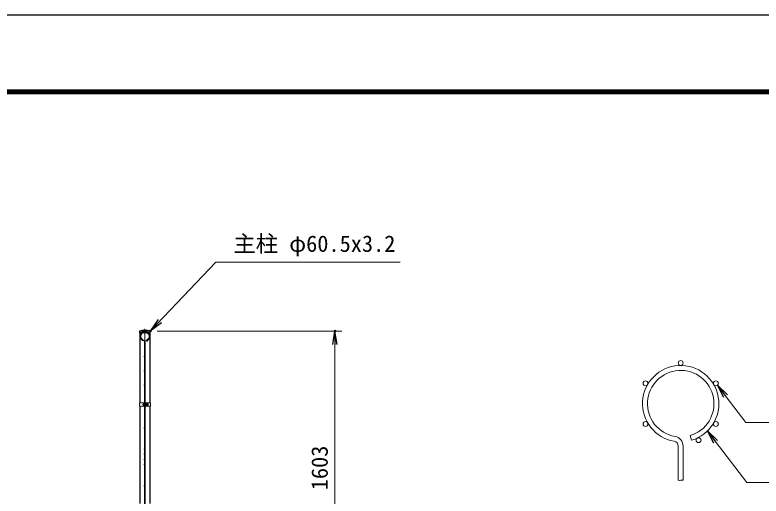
# Model space of a CAD drawing. Units: millimetres, scale not verified. Extents: x -8400 to 8400, y -5940 to 5940.
# Drawn here: x -2652 to 1726, y 3118 to 5940 of the extents above; entities that cross this region are included whole.
import ezdxf
from ezdxf.enums import TextEntityAlignment as Align

# ---------------------------------------------------------------- set-up
doc = ezdxf.new("R2010")
doc.units = ezdxf.units.MM
doc.header["$LTSCALE"] = 20
doc.header["$PDMODE"] = 32
doc.header["$PDSIZE"] = 10
doc.linetypes.add('USER1', pattern=[50.8, 31.75, -6.35, 6.35, -6.35])
for name, color, linetype, lineweight in [('0-3_D-STR1', 1, 'Continuous', 25), ('0-4_D-STR-DIM', 7, 'Continuous', 13), ('0-A_D-STR3', 3, 'Continuous', 13), ('0-B_D-STR2', 7, 'Continuous', 13), ('0-C_D-BMK', 2, 'USER1', 13), ('0-D_D-STR-TXT', 7, 'Continuous', 13), ('0-E_D-TTL', 7, 'Continuous', 25)]:
    doc.layers.add(name, color=color, linetype=linetype, lineweight=lineweight)
doc.layers.add('0-5_0', color=7, linetype='Continuous')
doc.layers.add('0-6_Defpoints', color=7, linetype='Continuous')
doc.styles.add('ＭＳ ゴシック', font='')
doc.styles.get('ＭＳ ゴシック').set_extended_font_data('MS Gothic')

# ---------------------------------------------------------------- blocks, each defined once
blk = doc.blocks.new('_Open')
at = {"layer": '0-5_0'}
blk.add_line((-20, 3.333), (0, 0), dxfattribs=at)
blk.add_lwpolyline([(-20, -3.333), (0, 0), (-20, 0)], dxfattribs=at)

msp = doc.modelspace()

# ---------------------------------------------------------------- linework, layer by layer
at = {"layer": '0-3_D-STR1'}
for p, q in [((-1857.42, 4086), (-1920.32, 4086)), ((-1920.32, 4086), (-1920.32, 4075)), ((-1857.42, 4086), (-1920.32, 4086)), ((-1920.32, 4086), (-1920.32, 4075)), ((-1857.42, 4075), (-1920.32, 4075)), ((-1919.12, 4075), (-1919.12, 3665.25)), ((-1862.27, 4075), (-1915.47, 4075)), ((-1858.62, 3665.25), (-1858.62, 4075)), ((-1857.42, 4075), (-1857.42, 4086)), ((-1919.12, 3645.25), (-1919.12, 3540.25)), ((-1919.12, 3645.25), (-1919.12, 3075.25)), ((-1858.62, 3540.25), (-1858.62, 3645.25)), ((-1858.62, 3075.25), (-1858.62, 3645.25))]:
    msp.add_line(p, q, dxfattribs=at)
msp.add_arc((-1888.87, 3924.77), 164.27, 78.96219, 101.03781, dxfattribs=at)
msp.add_arc((-1888.87, 3924.77), 164.27, 78.96219, 101.03781, dxfattribs=at)
at = {"layer": '0-4_D-STR-DIM'}
for p, q in [((-1817.42, 4086), (-733.87, 4086)), ((-773.87, 2563), (-773.87, 4006))]:
    msp.add_line(p, q, dxfattribs=at)
for centre, start, end in [((1247.47, 3221.27), 233.12027, 306.87973), ((1261.87, 3202.08), 53.12027, 126.87973), ((1261.87, 3221.27), 233.12027, 306.87973)]:
    msp.add_arc(centre, 12, start, end, dxfattribs=at)
at = {"layer": '0-6_Defpoints'}
for p in [(-1857.42, 4086), (-773.87, 4086)]:
    msp.add_point(p, dxfattribs=at)
at = {"layer": '0-A_D-STR3'}
for p, q in [((-1921.42, 3665.25), (-1890.67, 3665.25)), ((-1921.42, 3665.25), (-1921.42, 3645.25)), ((-1921.42, 3645.25), (-1890.67, 3645.25)), ((-1897.77, 3661.75), (-1897.77, 3648.75)), ((-1892.97, 3645.25), (-1892.97, 3665.25)), ((-1892.97, 3663.25), (-1892.97, 3647.25)), ((-1890.67, 3659.25), (-1887.07, 3659.25)), ((-1890.67, 3658.58), (-1887.07, 3658.58)), ((-1890.67, 3651.93), (-1887.07, 3651.93)), ((-1890.67, 3651.25), (-1887.07, 3651.25)), ((-1887.07, 3665.25), (-1856.32, 3665.25)), ((-1887.07, 3645.25), (-1856.32, 3645.25)), ((-1884.77, 3645.25), (-1884.77, 3665.25)), ((-1884.77, 3659.75), (-1884.39, 3662.91)), ((-1884.77, 3659.75), (-1884.77, 3650.75)), ((-1884.77, 3650.75), (-1884.39, 3647.59)), ((-1882.62, 3663), (-1884.29, 3663)), ((-1882.64, 3647.5), (-1884.29, 3647.5)), ((-1882.58, 3655.25), (-1882.58, 3662.98)), ((-1875.78, 3659.01), (-1882.58, 3659.01)), ((-1882.58, 3655.25), (-1882.58, 3647.53)), ((-1875.78, 3651.5), (-1882.58, 3651.5)), ((-1882.48, 3662.76), (-1882.52, 3662.93)), ((-1875.78, 3662.76), (-1882.48, 3662.76)), ((-1875.78, 3647.75), (-1882.48, 3647.75)), ((-1873.27, 3660.25), (-1873.27, 3650.25)), ((-1873.27, 3659.25), (-1869.97, 3659.25)), ((-1873.27, 3658.58), (-1869.65, 3658.58)), ((-1873.27, 3651.93), (-1869.65, 3651.93)), ((-1873.27, 3651.25), (-1869.97, 3651.25)), ((-1869.97, 3659.25), (-1869.97, 3651.25)), ((-1856.32, 3665.25), (-1856.32, 3645.25))]:
    msp.add_line(p, q, dxfattribs=at)
for centre, radius, start, end in [((-1884.29, 3662.9), 0.1, 90, 173), ((-1884.29, 3647.6), 0.1, 187, 270), ((-1882.64, 3647.6), 0.1, 270, 337.2244), ((-1882.62, 3662.9), 0.1, 15, 90), ((-1887.46, 3660.88), 5.32, 339.37322, 22.7756), ((-1887.46, 3649.62), 5.32, 337.2244, 20.62678), ((-1903.33, 3655.25), 21.19, 0, 10.20031), ((-1903.33, 3655.25), 21.19, 349.79969, 0), ((-1876.8, 3660.88), 2.13, 298.45309, 61.54691), ((-1881.54, 3655.25), 6.87, 0, 33.09348), ((-1881.54, 3655.25), 6.87, 326.90652, 0), ((-1876.8, 3649.62), 2.13, 298.45309, 61.54691), ((-1880.05, 3656), 8, 32.13463, 57.68315), ((-1880.05, 3654.51), 8, 302.31685, 327.86537), ((-1877.47, 3655.25), 8.5, 331.92751, 28.07249)]:
    msp.add_arc(centre, radius, start, end, dxfattribs=at)
for centre, start_param, end_param in [((-1892.97, 3661.75), 1.5707963, 3.1415927), ((-1892.97, 3648.75), 3.1415927, 4.712389)]:
    msp.add_ellipse(centre, major_axis=(4.8, 0), ratio=0.3125, start_param=start_param, end_param=end_param, dxfattribs=at)
at = {"layer": '0-B_D-STR2'}
for p, q in [((-1881.9, 4031.62), (-1880.87, 4028.17)), ((-1890.67, 2672.14), (-1890.67, 4023.87)), ((-1887.07, 2672.14), (-1887.07, 4023.87)), ((1310.45, 3472.88), (1318.68, 3445.28)), ((1240.27, 3211.68), (1240.27, 3410.85)), ((1269.07, 3211.68), (1269.07, 3410.85))]:
    msp.add_line(p, q, dxfattribs=at)
for centre, radius in [((-1914.68, 4069.9), 1.8), ((-1888.87, 4084.8), 1.8), ((-1863.07, 4069.9), 1.8), ((-1914.68, 4040.1), 1.8), ((-1875.76, 4028.25), 1.8), ((-1863.07, 4040.1), 1.8), ((-1892.47, 3937), 1.8), ((1254.67, 3898.34), 14.4), ((-1892.47, 3852.5), 1.8), ((-1892.47, 3768), 1.8), ((1048.21, 3779.14), 14.4), ((1461.13, 3779.14), 14.4), ((-1892.47, 3643), 1.8), ((1048.21, 3540.74), 14.4), ((1461.13, 3540.74), 14.4), ((-1892.47, 3518), 1.8), ((1359.62, 3445.88), 14.4), ((-1892.47, 3393), 1.8), ((-1892.47, 3363), 1.8), ((-1892.47, 3333), 1.8), ((-1892.47, 3303), 1.8), ((-1892.47, 3178), 1.8)]:
    msp.add_circle(centre, radius, dxfattribs=at)
for centre, radius, start, end in [((-1888.87, 4055), 28, 286.60421, 260.16066), ((-1888.87, 4055), 24.4, 286.60421, 260.16066), ((-1894.27, 4023.87), 7.2, 0, 80.16066), ((-1894.27, 4023.87), 3.6, 0, 80.16066), ((1254.67, 3659.94), 224, 286.60421, 260.16066), ((1254.67, 3659.94), 195.2, 286.60421, 260.16066), ((1211.47, 3410.85), 57.6, 0, 80.16066), ((1211.47, 3410.85), 28.8, 0, 80.16066)]:
    msp.add_arc(centre, radius, start, end, dxfattribs=at)
at = {"layer": '0-C_D-BMK'}
for p, q in [((-1888.87, -3629), (-1888.87, 4098)), ((-1903.29, 3655.25), (-1867.55, 3655.25))]:
    msp.add_line(p, q, dxfattribs=at)
at = {"layer": '0-D_D-STR-TXT'}
for points in [[(-391.73, 4489.46), (-1472.15, 4489.46), (-1856.04, 4087.45)], [(2387.57, 3548.56), (1636.41, 3548.56), (1471.06, 3766.08)], [(2393.24, 3197.05), (1642.08, 3197.05), (1412.34, 3498.04)]]:
    msp.add_lwpolyline(points, dxfattribs=at)
at = {"layer": '0-E_D-TTL', "color": 2}
msp.add_lwpolyline([(-8400, 5940), (8400, 5940), (8400, -5940), (-8400, -5940)], close=True, dxfattribs=at)
at = {"layer": '0-E_D-TTL'}
for points in [[(-7860, 5500), (7860, 5500), (7860, -5500), (-7860, -5500)], [(-7855, 5495), (7855, 5495), (7855, -5495), (-7855, -5495)], [(-7850, 5490), (7850, 5490), (7850, -5490), (-7850, -5490)], [(-7845, 5485), (7845, 5485), (7845, -5485), (-7845, -5485)], [(-7840, 5480), (7840, 5480), (7840, -5480), (-7840, -5480)]]:
    msp.add_lwpolyline(points, close=True, dxfattribs=at)

# ---------------------------------------------------------------- block references
at = {"layer": '0-4_D-STR-DIM', "xscale": 4, "yscale": 4, "rotation": 90}
msp.add_blockref('_Open', (-773.87, 4086), dxfattribs=at)
at = {"layer": '0-D_D-STR-TXT', "xscale": 4, "yscale": 4}
for p, rotation in [((-1857.42, 4086), 226.32081), ((1469.85, 3767.67), 127.24227), ((1411.13, 3499.63), 127.35424)]:
    msp.add_blockref('_Open', p, dxfattribs=dict(at, rotation=rotation))

# ---------------------------------------------------------------- texts
at = {"layer": '0-4_D-STR-DIM', "style": 'ＭＳ ゴシック'}
msp.add_text('1603', height=96.19, rotation=90, dxfattribs=at).set_placement((-787.37, 3152), align=Align.BOTTOM_LEFT)
at = {"layer": '0-D_D-STR-TXT', "style": 'ＭＳ ゴシック'}
msp.add_text('主柱 φ60.5x3.2', height=96.19, dxfattribs=at).set_placement((-1370.3, 4521.48), align=Align.BOTTOM_LEFT)

doc.saveas('drawing.dxf')
